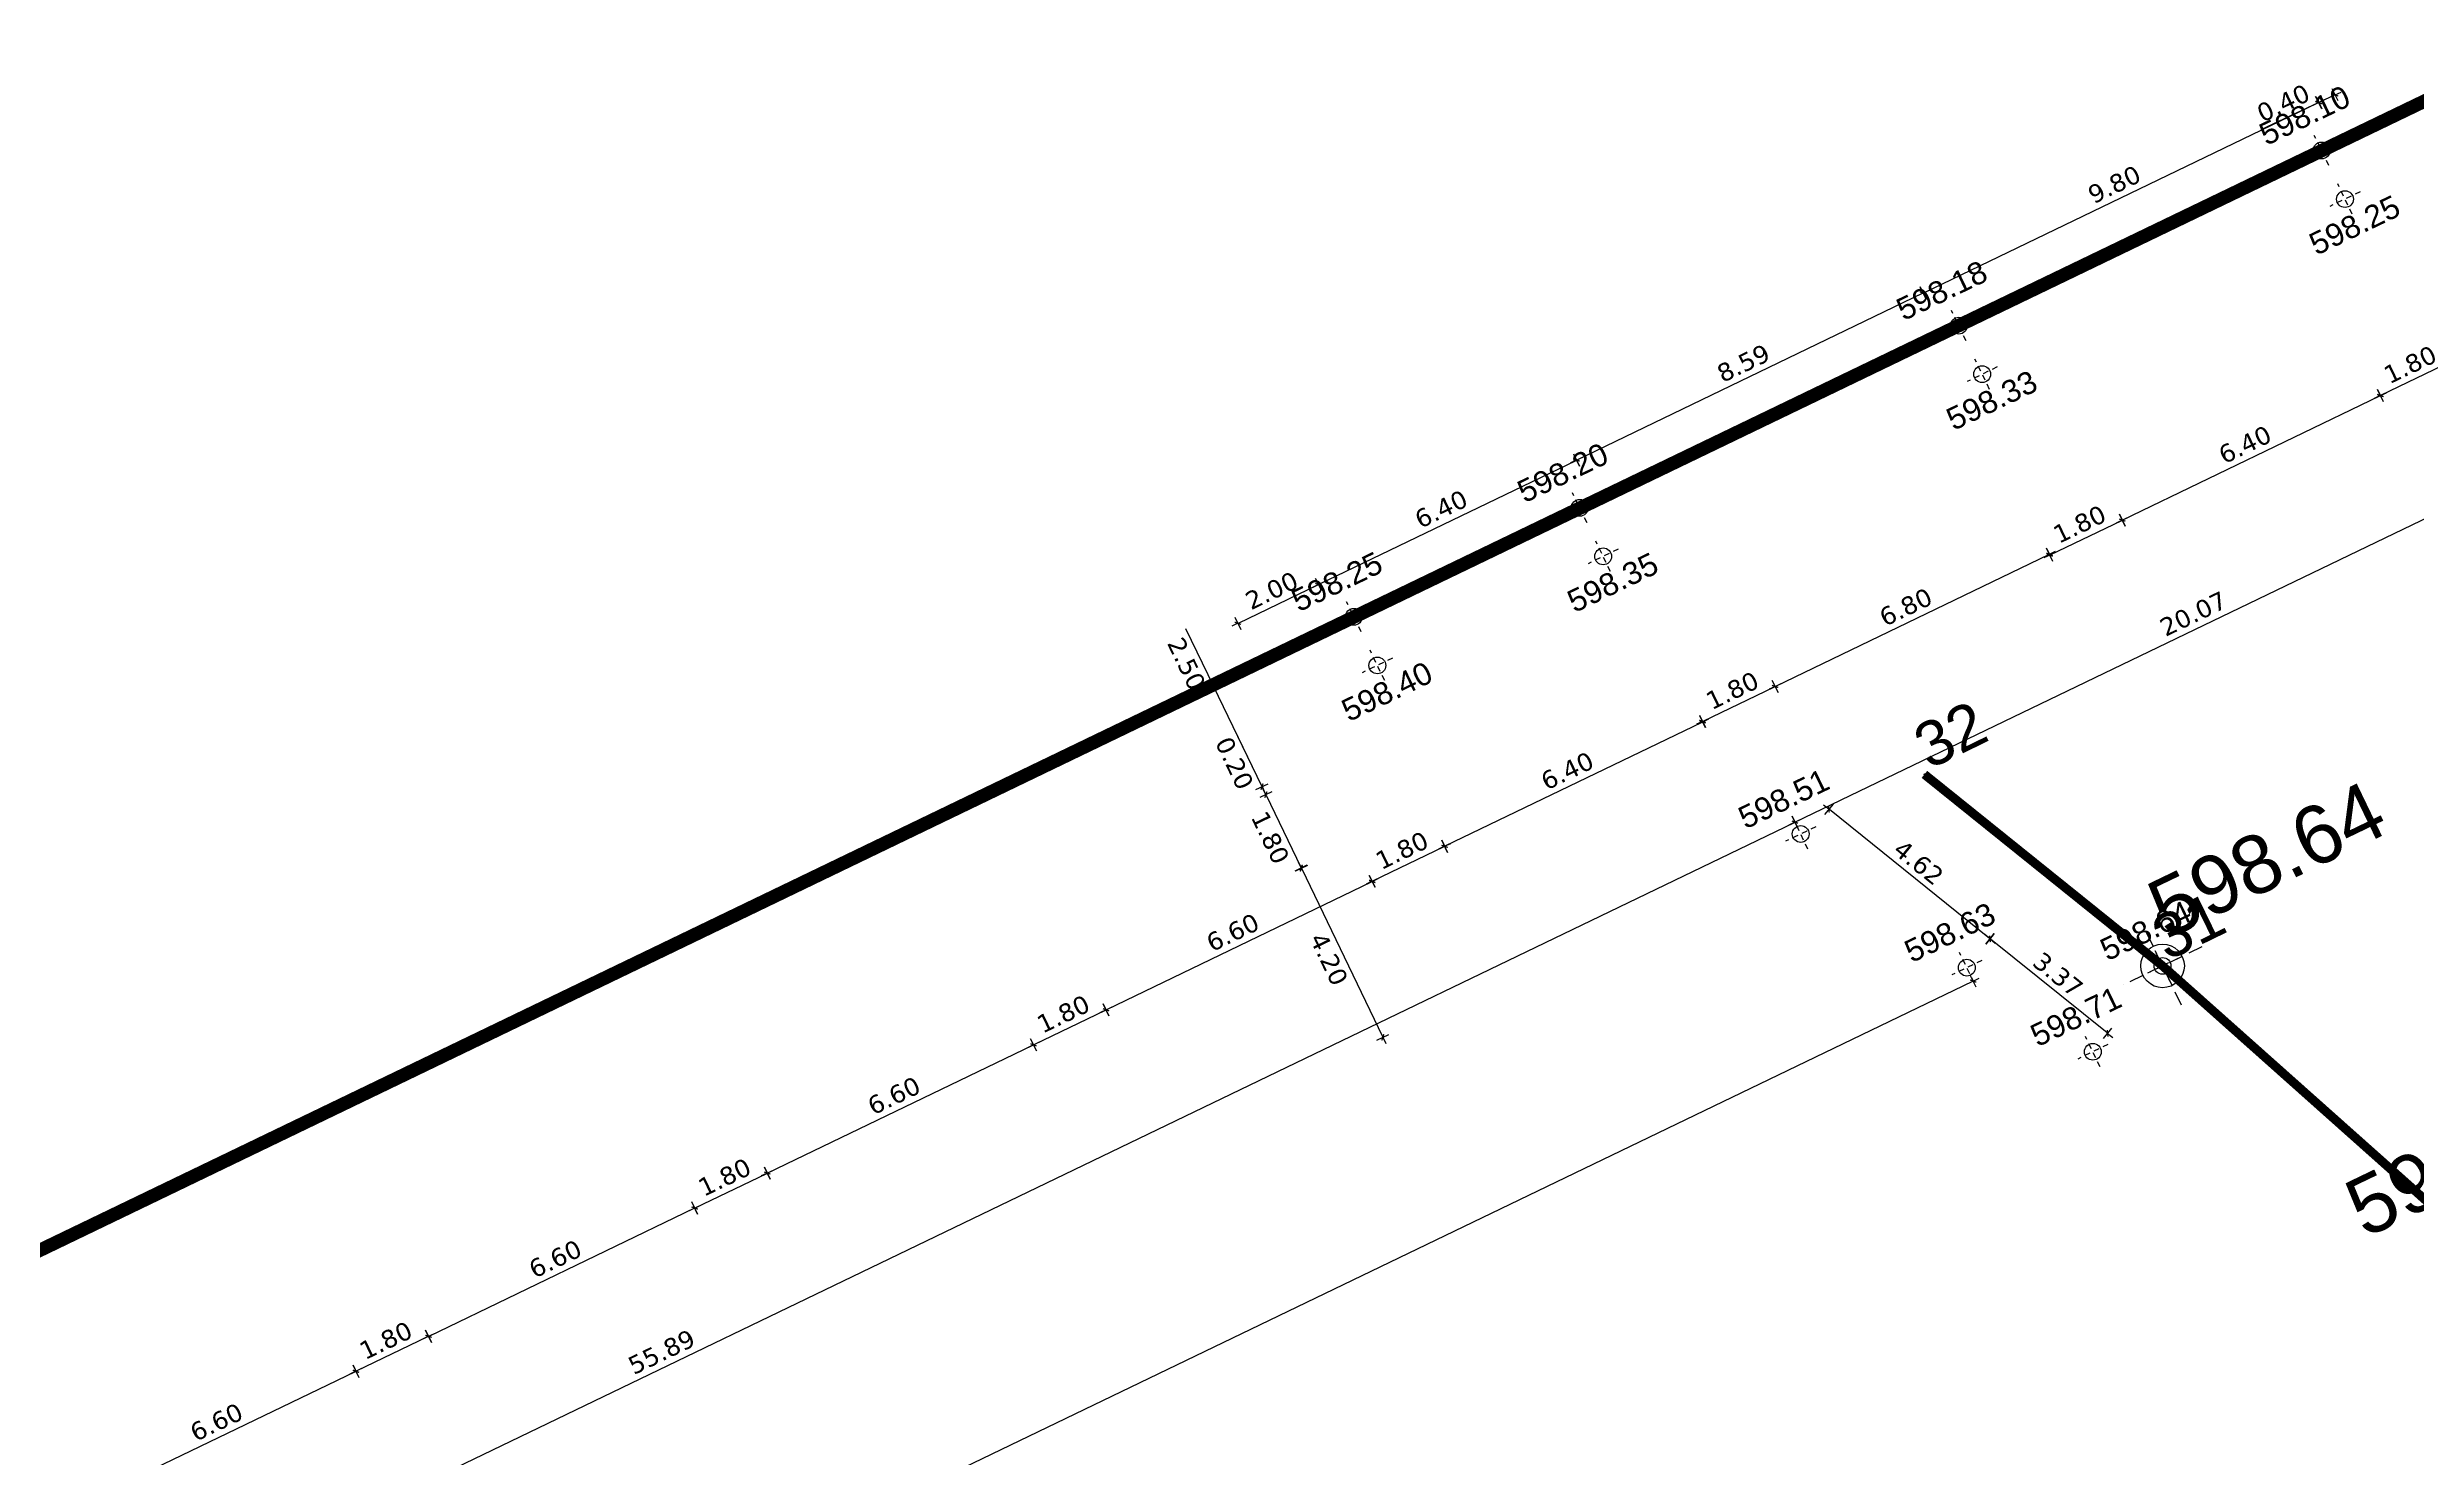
# Model space of a CAD drawing. Header units: metres. Extents: x 679716 to 681053, y 2749449 to 2750332.
# Drawn here: x 680168.8 to 680221.7, y 2750014.8 to 2750046.3 of the extents above; entities that cross this region are included whole.
import ezdxf
from ezdxf.enums import TextEntityAlignment as Align

# ---------------------------------------------------------------- set-up
doc = ezdxf.new("R2010")
doc.units = ezdxf.units.M
doc.header["$PDSIZE"] = -1
doc.linetypes.add('DASHEDX2', pattern=[1.5, 1, -0.5])
for name, color, linetype in [('01-TX-Length Dimensions 250', 80, 'Continuous'), ('01-TX-Level Main Dimensions 250', 152, 'Continuous'), ('01-TX-Level Secondary Dimensions 250', 10, 'Continuous'), ('01-TX-Main Altimetry 1000', 242, 'Continuous'), ('01-TX-Secondary Altimetry 1000', 152, 'Continuous'), ('01-TX-Secondary Dimensions 1000', 152, 'Continuous')]:
    doc.layers.add(name, color=color, linetype=linetype)
doc.layers.add('02-L-Guideline Axis', color=34, linetype='DASHEDX2', lineweight=50, true_color=0xa55200)
doc.layers.add('02-L-Main Axis', color=244, linetype='DASHEDX2', lineweight=50, true_color=0xa50029)
doc.layers.add('02-L-Main Axis POINTS', color=242, linetype='DASHEDX2', lineweight=50)
doc.styles.add('E100', font='verdana.ttf', dxfattribs={"height": 0.4})
doc.styles.add('E500', font='verdana.ttf', dxfattribs={"height": 1.25})
doc.styles.get("Standard").update_dxf_attribs({"font": 'arial.ttf'})
doc.dimstyles.new('E1000', dxfattribs={"dimscale": 0.03, "dimtxt": 1.25, "dimasz": 1, "dimexe": 0.1, "dimexo": 1, "dimgap": 8, "dimtad": 1, "dimzin": 0, "dimdsep": 46, "dimtxsty": 'E500', "dimblk1": 'LINCOT500', "dimblk2": 'LINCOT500', "dimsah": 1, "dimcen": 0.1, "dimdle": 0.1, "dimse1": 1, "dimse2": 1, "dimclrt": 256, "dimazin": 0, "dimtfac": 0.015385, "dimtofl": 0, "dimtmove": 0, "dimatfit": 3, "dimldrblk": 'LINCOT500', "dimfxl": 1, "dimtolj": 1, "dimtzin": 0, "dimarcsym": 0})
doc.dimstyles.new('E250', dxfattribs={"dimscale": 0.03, "dimtxt": 0.4, "dimasz": 0.5, "dimexe": 0.1, "dimexo": 1, "dimgap": 4, "dimtad": 1, "dimzin": 0, "dimdsep": 46, "dimtxsty": 'E100', "dimblk1": 'LINCOT200', "dimblk2": 'LINCOT200', "dimsah": 1, "dimcen": 0.1, "dimdle": 0.1, "dimse1": 1, "dimse2": 1, "dimclrt": 256, "dimadec": 0, "dimazin": 0, "dimtfac": 0.015385, "dimtofl": 0, "dimtmove": 0, "dimatfit": 3, "dimldrblk": 'LINCOT200', "dimfxl": 1, "dimtolj": 1, "dimtzin": 0, "dimarcsym": 0})

# ---------------------------------------------------------------- blocks, each defined once
blk = doc.blocks.new('LINCOT200')
for p, q in [((0, -10), (0, 10)), ((0, 0), (10, 0))]:
    blk.add_line(p, q)
at = {"const_width": 1.88}
blk.add_lwpolyline([(3.5, -3.5), (-3.5, 3.5)], dxfattribs=at)
blk = doc.blocks.new('*D22')
at = {"layer": '01-TX-Length Dimensions 250', "color": 0, "lineweight": -2, "transparency": 16777216}
blk.add_line((680157.488, 2750004.716), (680207.81, 2750028.97), dxfattribs=at)
at = {"layer": '01-TX-Length Dimensions 250', "color": 0, "lineweight": -2, "transparency": 16777216, "xscale": 0.015, "yscale": 0.015, "zscale": 0.015}
for p, rotation in [((680207.823, 2750028.977), 25.73365995844432), ((680157.475, 2750004.709), 205.7336599584443)]:
    blk.add_blockref('LINCOT200', p, dxfattribs=dict(at, rotation=rotation))
at = {"layer": '01-TX-Length Dimensions 250', "transparency": 16777216, "insert": (680182.506, 2750017.139), "char_height": 0.4, "attachment_point": 5, "rotation": 25.7337, "style": 'E100'}
blk.add_mtext('\\A1;55.89', dxfattribs=at)
blk = doc.blocks.new('*D23')
at = {"layer": '01-TX-Length Dimensions 250', "color": 0, "lineweight": -2, "transparency": 16777216}
blk.add_line((680207.837, 2750028.983), (680225.891, 2750037.687), dxfattribs=at)
at = {"layer": '01-TX-Length Dimensions 250', "color": 0, "lineweight": -2, "transparency": 16777216, "xscale": 0.015, "yscale": 0.015, "zscale": 0.015}
for p, rotation in [((680225.905, 2750037.694), 25.73833881666952), ((680207.823, 2750028.977), 205.7383388166695)]:
    blk.add_blockref('LINCOT200', p, dxfattribs=dict(at, rotation=rotation))
at = {"layer": '01-TX-Length Dimensions 250', "transparency": 16777216, "insert": (680216.722, 2750033.631), "char_height": 0.4, "attachment_point": 5, "rotation": 25.7383, "style": 'E100'}
blk.add_mtext('\\A1;20.07', dxfattribs=at)
blk = doc.blocks.new('Cotes Altimetriques')
at = {"linetype": 'DASHEDX2', "ltscale": 0.5}
for points in [[(0, -1.5), (0, 1.5)], [(1.5, 0), (-1.5, 0)]]:
    blk.add_lwpolyline(points, dxfattribs=at)
blk.add_circle((0, 0), 0.75)
at = {"ltscale": 0.3}
blk.add_attdef('COTES', text='', height=2, dxfattribs=at).set_placement((0, 3.5), align=Align.MIDDLE)
blk = doc.blocks.new('*D192')
at = {"layer": '01-TX-Length Dimensions 250', "color": 0, "lineweight": -2, "transparency": 16777216}
blk.add_line((680281.924, 2750034.072), (680283.481, 2750029.966), dxfattribs=at)
at = {"layer": '01-TX-Length Dimensions 250', "color": 0, "lineweight": -2, "transparency": 16777216, "xscale": 0.015, "yscale": 0.015, "zscale": 0.015, "rotation": 290.762922228782}
blk.add_blockref('LINCOT200', (680283.486, 2750029.952), dxfattribs=at)
at = {"layer": '01-TX-Length Dimensions 250', "transparency": 16777216, "insert": (680282.67, 2750033.03), "char_height": 0.4, "attachment_point": 5, "rotation": 290.7629, "style": 'E100'}
blk.add_mtext('\\A1;R317.25', dxfattribs=at)
blk = doc.blocks.new('*D209')
at = {"layer": '01-TX-Length Dimensions 250', "color": 0, "lineweight": -2, "transparency": 16777216}
blk.add_line((680211.792, 2750025.419), (680163.409, 2750002.1), dxfattribs=at)
at = {"layer": '01-TX-Length Dimensions 250', "color": 0, "lineweight": -2, "transparency": 16777216, "xscale": 0.015, "yscale": 0.015, "zscale": 0.015}
for p, rotation in [((680211.805, 2750025.426), 25.73309056183035), ((680163.395, 2750002.093), 205.7330905618303)]:
    blk.add_blockref('LINCOT200', p, dxfattribs=dict(at, rotation=rotation))
at = {"layer": '01-TX-Length Dimensions 250', "transparency": 16777216, "insert": (680187.458, 2750014.055), "char_height": 0.4, "attachment_point": 5, "rotation": 25.7331, "style": 'E100'}
blk.add_mtext('\\A1;53.74', dxfattribs=at)
blk = doc.blocks.new('*D276')
at = {"layer": '01-TX-Length Dimensions 250', "color": 0, "lineweight": -2, "transparency": 16777216}
blk.add_line((680214.794, 2750024.266), (680212.192, 2750026.36), dxfattribs=at)
at = {"layer": '01-TX-Length Dimensions 250', "color": 0, "lineweight": -2, "transparency": 16777216, "xscale": 0.015, "yscale": 0.015, "zscale": 0.015}
for p, rotation in [((680212.18, 2750026.369), 141.1830464797386), ((680214.806, 2750024.257), 321.1830464797387)]:
    blk.add_blockref('LINCOT200', p, dxfattribs=dict(at, rotation=rotation))
at = {"layer": '01-TX-Length Dimensions 250', "transparency": 16777216, "insert": (680213.699, 2750025.569), "char_height": 0.4, "attachment_point": 5, "rotation": 321.183, "style": 'E100'}
blk.add_mtext('\\A1;3.37', dxfattribs=at)
blk = doc.blocks.new('*D277')
at = {"layer": '01-TX-Length Dimensions 250', "color": 0, "lineweight": -2, "transparency": 16777216}
blk.add_line((680212.168, 2750026.378), (680208.592, 2750029.256), dxfattribs=at)
at = {"layer": '01-TX-Length Dimensions 250', "color": 0, "lineweight": -2, "transparency": 16777216, "xscale": 0.015, "yscale": 0.015, "zscale": 0.015}
for p, rotation in [((680208.58, 2750029.265), 141.1819236986146), ((680212.18, 2750026.369), 321.1819236986146)]:
    blk.add_blockref('LINCOT200', p, dxfattribs=dict(at, rotation=rotation))
at = {"layer": '01-TX-Length Dimensions 250', "transparency": 16777216, "insert": (680210.586, 2750028.073), "char_height": 0.4, "attachment_point": 5, "rotation": 321.1819, "style": 'E100'}
blk.add_mtext('\\A1;4.62', dxfattribs=at)
blk = doc.blocks.new('*D309')
at = {"layer": '01-TX-Length Dimensions 250', "color": 0, "lineweight": -2, "transparency": 16777216}
for p, q in [((680170.729, 2750327.288), (680170.735, 2750327.288)), ((680170.732, 2750327.285), (680170.732, 2750327.291)), ((680287.017, 2750014.816), (680286.147, 2750017.155))]:
    blk.add_line(p, q, dxfattribs=at)
at = {"layer": '01-TX-Length Dimensions 250', "color": 0, "lineweight": -2, "transparency": 16777216, "xscale": 0.015, "yscale": 0.015, "zscale": 0.015, "rotation": 110.412570042804}
blk.add_blockref('LINCOT200', (680286.141, 2750017.169), dxfattribs=at)
at = {"layer": '01-TX-Length Dimensions 250', "transparency": 16777216, "insert": (680286.892, 2750016.093), "char_height": 0.4, "attachment_point": 5, "rotation": 290.4126, "style": 'E100'}
blk.add_mtext('\\A1;R330.90', dxfattribs=at)
blk = doc.blocks.new('*D310')
at = {"layer": '01-TX-Length Dimensions 250', "color": 0, "lineweight": -2, "transparency": 16777216}
for p, q in [((680183.203, 2750299.138), (680183.209, 2750299.138)), ((680183.206, 2750299.135), (680183.206, 2750299.141)), ((680307.468, 2750023.233), (680306.452, 2750025.489))]:
    blk.add_line(p, q, dxfattribs=at)
at = {"layer": '01-TX-Length Dimensions 250', "color": 0, "lineweight": -2, "transparency": 16777216, "xscale": 0.015, "yscale": 0.015, "zscale": 0.015, "rotation": 114.2457025002518}
blk.add_blockref('LINCOT200', (680306.445, 2750025.503), dxfattribs=at)
at = {"layer": '01-TX-Length Dimensions 250', "transparency": 16777216, "insert": (680307.262, 2750024.489), "char_height": 0.4, "attachment_point": 5, "rotation": 294.2457, "style": 'E100'}
blk.add_mtext('\\A1;R300.11', dxfattribs=at)
blk = doc.blocks.new('*D363')
at = {"layer": '01-TX-Length Dimensions 250', "color": 0, "lineweight": -2, "transparency": 16777216}
for p, q in [((680183.203, 2750299.138), (680183.209, 2750299.138)), ((680183.206, 2750299.135), (680183.206, 2750299.141)), ((680322.491, 2750032.76), (680321.067, 2750035.483))]:
    blk.add_line(p, q, dxfattribs=at)
at = {"layer": '01-TX-Length Dimensions 250', "color": 0, "lineweight": -2, "transparency": 16777216, "xscale": 0.015, "yscale": 0.015, "zscale": 0.015, "rotation": 117.604307154286}
blk.add_blockref('LINCOT200', (680321.06, 2750035.497), dxfattribs=at)
at = {"layer": '01-TX-Length Dimensions 250', "transparency": 16777216, "insert": (680322.212, 2750034.002), "char_height": 0.4, "attachment_point": 5, "rotation": 297.6043, "style": 'E100'}
blk.add_mtext('\\A1;R297.51', dxfattribs=at)
blk = doc.blocks.new('*D364')
at = {"layer": '01-TX-Length Dimensions 250', "color": 0, "lineweight": -2, "transparency": 16777216}
blk.add_line((680303.839, 2750030.463), (680305.059, 2750027.746), dxfattribs=at)
at = {"layer": '01-TX-Length Dimensions 250', "color": 0, "lineweight": -2, "transparency": 16777216, "xscale": 0.015, "yscale": 0.015, "zscale": 0.015, "rotation": 294.1796110695619}
blk.add_blockref('LINCOT200', (680305.065, 2750027.733), dxfattribs=at)
at = {"layer": '01-TX-Length Dimensions 250', "transparency": 16777216, "insert": (680304.642, 2750029.475), "char_height": 0.4, "attachment_point": 5, "rotation": 294.1796, "style": 'E100'}
blk.add_mtext('\\A1;R297.51', dxfattribs=at)
blk = doc.blocks.new('*D365')
at = {"layer": '01-TX-Length Dimensions 250', "color": 0, "lineweight": -2, "transparency": 16777216}
blk.add_line((680284.176, 2750022.406), (680285.215, 2750019.615), dxfattribs=at)
at = {"layer": '01-TX-Length Dimensions 250', "color": 0, "lineweight": -2, "transparency": 16777216, "xscale": 0.015, "yscale": 0.015, "zscale": 0.015, "rotation": 290.4098433495028}
blk.add_blockref('LINCOT200', (680285.22, 2750019.601), dxfattribs=at)
at = {"layer": '01-TX-Length Dimensions 250', "transparency": 16777216, "insert": (680284.917, 2750021.358), "char_height": 0.4, "attachment_point": 5, "rotation": 290.4098, "style": 'E100'}
blk.add_mtext('\\A1;R328.30', dxfattribs=at)
blk = doc.blocks.new('*D789')
at = {"layer": '01-TX-Length Dimensions 250', "color": 0, "lineweight": -2, "transparency": 16777216}
blk.add_line((680195.392, 2750033.425), (680197.166, 2750034.28), dxfattribs=at)
at = {"layer": '01-TX-Length Dimensions 250', "color": 0, "lineweight": -2, "transparency": 16777216, "xscale": 0.015, "yscale": 0.015, "zscale": 0.015}
for p, rotation in [((680197.179, 2750034.287), 25.73365995811271), ((680195.378, 2750033.419), 205.7336599581127)]:
    blk.add_blockref('LINCOT200', p, dxfattribs=dict(at, rotation=rotation))
at = {"layer": '01-TX-Length Dimensions 250', "transparency": 16777216, "insert": (680196.136, 2750034.149), "char_height": 0.4, "attachment_point": 5, "rotation": 25.7337, "style": 'E100'}
blk.add_mtext('\\A1;2.00', dxfattribs=at)
blk = doc.blocks.new('*D790')
at = {"layer": '01-TX-Length Dimensions 250', "color": 0, "lineweight": -2, "transparency": 16777216}
blk.add_line((680197.193, 2750034.293), (680202.932, 2750037.059), dxfattribs=at)
at = {"layer": '01-TX-Length Dimensions 250', "color": 0, "lineweight": -2, "transparency": 16777216, "xscale": 0.015, "yscale": 0.015, "zscale": 0.015}
for p, rotation in [((680202.945, 2750037.065), 25.73365995811271), ((680197.179, 2750034.286), 205.7336599581127)]:
    blk.add_blockref('LINCOT200', p, dxfattribs=dict(at, rotation=rotation))
at = {"layer": '01-TX-Length Dimensions 250', "transparency": 16777216, "insert": (680199.92, 2750035.971), "char_height": 0.4, "attachment_point": 5, "rotation": 25.7337, "style": 'E100'}
blk.add_mtext('\\A1;6.40', dxfattribs=at)
blk = doc.blocks.new('*D791')
at = {"layer": '01-TX-Length Dimensions 250', "color": 0, "lineweight": -2, "transparency": 16777216}
blk.add_line((680202.958, 2750037.073), (680210.673, 2750040.792), dxfattribs=at)
at = {"layer": '01-TX-Length Dimensions 250', "color": 0, "lineweight": -2, "transparency": 16777216, "xscale": 0.015, "yscale": 0.015, "zscale": 0.015}
for p, rotation in [((680210.686, 2750040.798), 25.73365995811271), ((680202.944, 2750037.067), 205.7336599581127)]:
    blk.add_blockref('LINCOT200', p, dxfattribs=dict(at, rotation=rotation))
at = {"layer": '01-TX-Length Dimensions 250', "transparency": 16777216, "insert": (680206.672, 2750039.229), "char_height": 0.4, "attachment_point": 5, "rotation": 25.7337, "style": 'E100'}
blk.add_mtext('\\A1;8.59', dxfattribs=at)
blk = doc.blocks.new('*D792')
at = {"layer": '01-TX-Length Dimensions 250', "color": 0, "lineweight": -2, "transparency": 16777216}
blk.add_line((680210.7, 2750040.805), (680219.502, 2750045.047), dxfattribs=at)
at = {"layer": '01-TX-Length Dimensions 250', "color": 0, "lineweight": -2, "transparency": 16777216, "xscale": 0.015, "yscale": 0.015, "zscale": 0.015}
for p, rotation in [((680219.516, 2750045.054), 25.73365995811271), ((680210.686, 2750040.798), 205.7336599581127)]:
    blk.add_blockref('LINCOT200', p, dxfattribs=dict(at, rotation=rotation))
at = {"layer": '01-TX-Length Dimensions 250', "transparency": 16777216, "insert": (680214.958, 2750043.222), "char_height": 0.4, "attachment_point": 5, "rotation": 25.7337, "style": 'E100'}
blk.add_mtext('\\A1;9.80', dxfattribs=at)
blk = doc.blocks.new('*U965')
at = {"linetype": 'DASHEDX2', "ltscale": 0.5}
for points in [[(0, -1.5), (0, 1.5)], [(1.5, 0), (-1.5, 0)]]:
    blk.add_lwpolyline(points, dxfattribs=at)
blk.add_circle((0, 0), 0.75)
at = {"ltscale": 0.3}
blk.add_attdef('COTES', text='', height=2, dxfattribs=at).set_placement((4.812, 1.751), align=Align.MIDDLE)
blk = doc.blocks.new('*D966')
at = {"layer": '01-TX-Length Dimensions 250', "color": 0, "lineweight": -2, "transparency": 16777216}
for p, q in [((680219.526, 2750045.052), (680218.231, 2750044.442)), ((680219.877, 2750045.218), (680219.54, 2750045.059))]:
    blk.add_line(p, q, dxfattribs=at)
at = {"layer": '01-TX-Length Dimensions 250', "color": 0, "lineweight": -2, "transparency": 16777216, "xscale": 0.015, "yscale": 0.015, "zscale": 0.015}
for p, rotation in [((680219.526, 2750045.052), 205.2260563587621), ((680219.89, 2750045.224), 25.22605635876209)]:
    blk.add_blockref('LINCOT200', p, dxfattribs=dict(at, rotation=rotation))
at = {"layer": '01-TX-Length Dimensions 250', "transparency": 16777216, "insert": (680218.732, 2750045.041), "char_height": 0.4, "attachment_point": 5, "rotation": 25.2261, "style": 'E100'}
blk.add_mtext('\\A1;0.40', dxfattribs=at)
blk = doc.blocks.new('*D1117')
at = {"layer": '01-TX-Length Dimensions 250', "color": 0, "lineweight": -2, "transparency": 16777216}
blk.add_line((680169.746, 2750013.85), (680175.665, 2750016.703), dxfattribs=at)
at = {"layer": '01-TX-Length Dimensions 250', "color": 0, "lineweight": -2, "transparency": 16777216, "xscale": 0.015, "yscale": 0.015, "zscale": 0.015}
for p, rotation in [((680175.678, 2750016.71), 25.73367154937738), ((680169.733, 2750013.844), 205.7336715493774)]:
    blk.add_blockref('LINCOT200', p, dxfattribs=dict(at, rotation=rotation))
at = {"layer": '01-TX-Length Dimensions 250', "transparency": 16777216, "insert": (680172.563, 2750015.572), "char_height": 0.4, "attachment_point": 5, "rotation": 25.7337, "style": 'E100'}
blk.add_mtext('\\A1;6.60', dxfattribs=at)
blk = doc.blocks.new('*D1118')
at = {"layer": '01-TX-Length Dimensions 250', "color": 0, "lineweight": -2, "transparency": 16777216}
blk.add_line((680175.692, 2750016.715), (680177.287, 2750017.483), dxfattribs=at)
at = {"layer": '01-TX-Length Dimensions 250', "color": 0, "lineweight": -2, "transparency": 16777216, "xscale": 0.015, "yscale": 0.015, "zscale": 0.015}
for p, rotation in [((680177.3, 2750017.49), 25.73367154937738), ((680175.679, 2750016.708), 205.7336715493774)]:
    blk.add_blockref('LINCOT200', p, dxfattribs=dict(at, rotation=rotation))
at = {"layer": '01-TX-Length Dimensions 250', "transparency": 16777216, "insert": (680176.347, 2750017.396), "char_height": 0.4, "attachment_point": 5, "rotation": 25.7337, "style": 'E100'}
blk.add_mtext('\\A1;1.80', dxfattribs=at)
blk = doc.blocks.new('*D1119')
at = {"layer": '01-TX-Length Dimensions 250', "color": 0, "lineweight": -2, "transparency": 16777216}
blk.add_line((680177.314, 2750017.496), (680183.232, 2750020.349), dxfattribs=at)
at = {"layer": '01-TX-Length Dimensions 250', "color": 0, "lineweight": -2, "transparency": 16777216, "xscale": 0.015, "yscale": 0.015, "zscale": 0.015}
for p, rotation in [((680183.246, 2750020.356), 25.73367154937738), ((680177.3, 2750017.49), 205.7336715493774)]:
    blk.add_blockref('LINCOT200', p, dxfattribs=dict(at, rotation=rotation))
at = {"layer": '01-TX-Length Dimensions 250', "transparency": 16777216, "insert": (680180.131, 2750019.218), "char_height": 0.4, "attachment_point": 5, "rotation": 25.7337, "style": 'E100'}
blk.add_mtext('\\A1;6.60', dxfattribs=at)
blk = doc.blocks.new('*D1120')
at = {"layer": '01-TX-Length Dimensions 250', "color": 0, "lineweight": -2, "transparency": 16777216}
blk.add_line((680183.259, 2750020.362), (680184.854, 2750021.13), dxfattribs=at)
at = {"layer": '01-TX-Length Dimensions 250', "color": 0, "lineweight": -2, "transparency": 16777216, "xscale": 0.015, "yscale": 0.015, "zscale": 0.015}
for p, rotation in [((680184.867, 2750021.137), 25.73367154937738), ((680183.246, 2750020.355), 205.7336715493774)]:
    blk.add_blockref('LINCOT200', p, dxfattribs=dict(at, rotation=rotation))
at = {"layer": '01-TX-Length Dimensions 250', "transparency": 16777216, "insert": (680183.914, 2750021.043), "char_height": 0.4, "attachment_point": 5, "rotation": 25.7337, "style": 'E100'}
blk.add_mtext('\\A1;1.80', dxfattribs=at)
blk = doc.blocks.new('*D1121')
at = {"layer": '01-TX-Length Dimensions 250', "color": 0, "lineweight": -2, "transparency": 16777216}
blk.add_line((680184.881, 2750021.143), (680190.799, 2750023.996), dxfattribs=at)
at = {"layer": '01-TX-Length Dimensions 250', "color": 0, "lineweight": -2, "transparency": 16777216, "xscale": 0.015, "yscale": 0.015, "zscale": 0.015}
for p, rotation in [((680190.813, 2750024.002), 25.73367154937738), ((680184.867, 2750021.137), 205.7336715493774)]:
    blk.add_blockref('LINCOT200', p, dxfattribs=dict(at, rotation=rotation))
at = {"layer": '01-TX-Length Dimensions 250', "transparency": 16777216, "insert": (680187.698, 2750022.865), "char_height": 0.4, "attachment_point": 5, "rotation": 25.7337, "style": 'E100'}
blk.add_mtext('\\A1;6.60', dxfattribs=at)
blk = doc.blocks.new('*D1122')
at = {"layer": '01-TX-Length Dimensions 250', "color": 0, "lineweight": -2, "transparency": 16777216}
blk.add_line((680190.826, 2750024.009), (680192.421, 2750024.777), dxfattribs=at)
at = {"layer": '01-TX-Length Dimensions 250', "color": 0, "lineweight": -2, "transparency": 16777216, "xscale": 0.015, "yscale": 0.015, "zscale": 0.015}
for p, rotation in [((680192.434, 2750024.784), 25.73367154937738), ((680190.813, 2750024.002), 205.7336715493774)]:
    blk.add_blockref('LINCOT200', p, dxfattribs=dict(at, rotation=rotation))
at = {"layer": '01-TX-Length Dimensions 250', "transparency": 16777216, "insert": (680191.481, 2750024.689), "char_height": 0.4, "attachment_point": 5, "rotation": 25.7337, "style": 'E100'}
blk.add_mtext('\\A1;1.80', dxfattribs=at)
blk = doc.blocks.new('*D1123')
at = {"layer": '01-TX-Length Dimensions 250', "color": 0, "lineweight": -2, "transparency": 16777216}
blk.add_line((680192.448, 2750024.79), (680198.366, 2750027.643), dxfattribs=at)
at = {"layer": '01-TX-Length Dimensions 250', "color": 0, "lineweight": -2, "transparency": 16777216, "xscale": 0.015, "yscale": 0.015, "zscale": 0.015}
for p, rotation in [((680198.38, 2750027.649), 25.73367154937738), ((680192.434, 2750024.784), 205.7336715493774)]:
    blk.add_blockref('LINCOT200', p, dxfattribs=dict(at, rotation=rotation))
at = {"layer": '01-TX-Length Dimensions 250', "transparency": 16777216, "insert": (680195.265, 2750026.512), "char_height": 0.4, "attachment_point": 5, "rotation": 25.7337, "style": 'E100'}
blk.add_mtext('\\A1;6.60', dxfattribs=at)
blk = doc.blocks.new('*D1124')
at = {"layer": '01-TX-Length Dimensions 250', "color": 0, "lineweight": -2, "transparency": 16777216}
blk.add_line((680198.39, 2750027.662), (680199.985, 2750028.431), dxfattribs=at)
at = {"layer": '01-TX-Length Dimensions 250', "color": 0, "lineweight": -2, "transparency": 16777216, "xscale": 0.015, "yscale": 0.015, "zscale": 0.015}
for p, rotation in [((680199.998, 2750028.437), 25.73367154937738), ((680198.377, 2750027.656), 205.7336715493774)]:
    blk.add_blockref('LINCOT200', p, dxfattribs=dict(at, rotation=rotation))
at = {"layer": '01-TX-Length Dimensions 250', "transparency": 16777216, "insert": (680199.045, 2750028.343), "char_height": 0.4, "attachment_point": 5, "rotation": 25.7337, "style": 'E100'}
blk.add_mtext('\\A1;1.80', dxfattribs=at)
blk = doc.blocks.new('*D1125')
at = {"layer": '01-TX-Length Dimensions 250', "color": 0, "lineweight": -2, "transparency": 16777216}
blk.add_line((680200.012, 2750028.444), (680205.75, 2750031.209), dxfattribs=at)
at = {"layer": '01-TX-Length Dimensions 250', "color": 0, "lineweight": -2, "transparency": 16777216, "xscale": 0.015, "yscale": 0.015, "zscale": 0.015}
for p, rotation in [((680205.763, 2750031.216), 25.73367154937738), ((680199.998, 2750028.437), 205.7336715493774)]:
    blk.add_blockref('LINCOT200', p, dxfattribs=dict(at, rotation=rotation))
at = {"layer": '01-TX-Length Dimensions 250', "transparency": 16777216, "insert": (680202.738, 2750030.122), "char_height": 0.4, "attachment_point": 5, "rotation": 25.7337, "style": 'E100'}
blk.add_mtext('\\A1;6.40', dxfattribs=at)
blk = doc.blocks.new('*D1126')
at = {"layer": '01-TX-Length Dimensions 250', "color": 0, "lineweight": -2, "transparency": 16777216}
blk.add_line((680205.771, 2750031.234), (680207.365, 2750032.003), dxfattribs=at)
at = {"layer": '01-TX-Length Dimensions 250', "color": 0, "lineweight": -2, "transparency": 16777216, "xscale": 0.015, "yscale": 0.015, "zscale": 0.015}
for p, rotation in [((680207.379, 2750032.009), 25.73367154937738), ((680205.757, 2750031.228), 205.7336715493774)]:
    blk.add_blockref('LINCOT200', p, dxfattribs=dict(at, rotation=rotation))
at = {"layer": '01-TX-Length Dimensions 250', "transparency": 16777216, "insert": (680206.425, 2750031.915), "char_height": 0.4, "attachment_point": 5, "rotation": 25.7337, "style": 'E100'}
blk.add_mtext('\\A1;1.80', dxfattribs=at)
blk = doc.blocks.new('*D1127')
at = {"layer": '01-TX-Length Dimensions 250', "color": 0, "lineweight": -2, "transparency": 16777216}
blk.add_line((680207.392, 2750032.016), (680213.491, 2750034.956), dxfattribs=at)
at = {"layer": '01-TX-Length Dimensions 250', "color": 0, "lineweight": -2, "transparency": 16777216, "xscale": 0.015, "yscale": 0.015, "zscale": 0.015}
for p, rotation in [((680213.505, 2750034.962), 25.73367154937738), ((680207.379, 2750032.009), 205.7336715493774)]:
    blk.add_blockref('LINCOT200', p, dxfattribs=dict(at, rotation=rotation))
at = {"layer": '01-TX-Length Dimensions 250', "transparency": 16777216, "insert": (680210.299, 2750033.782), "char_height": 0.4, "attachment_point": 5, "rotation": 25.7337, "style": 'E100'}
blk.add_mtext('\\A1;6.80', dxfattribs=at)
blk = doc.blocks.new('*D1128')
at = {"layer": '01-TX-Length Dimensions 250', "color": 0, "lineweight": -2, "transparency": 16777216}
blk.add_line((680213.527, 2750034.95), (680215.121, 2750035.719), dxfattribs=at)
at = {"layer": '01-TX-Length Dimensions 250', "color": 0, "lineweight": -2, "transparency": 16777216, "xscale": 0.015, "yscale": 0.015, "zscale": 0.015}
for p, rotation in [((680215.135, 2750035.725), 25.73367154937738), ((680213.514, 2750034.944), 205.7336715493774)]:
    blk.add_blockref('LINCOT200', p, dxfattribs=dict(at, rotation=rotation))
at = {"layer": '01-TX-Length Dimensions 250', "transparency": 16777216, "insert": (680214.181, 2750035.631), "char_height": 0.4, "attachment_point": 5, "rotation": 25.7337, "style": 'E100'}
blk.add_mtext('\\A1;1.80', dxfattribs=at)
blk = doc.blocks.new('*D1129')
at = {"layer": '01-TX-Length Dimensions 250', "color": 0, "lineweight": -2, "transparency": 16777216}
blk.add_line((680215.149, 2750035.732), (680220.888, 2750038.498), dxfattribs=at)
at = {"layer": '01-TX-Length Dimensions 250', "color": 0, "lineweight": -2, "transparency": 16777216, "xscale": 0.015, "yscale": 0.015, "zscale": 0.015}
for p, rotation in [((680220.901, 2750038.505), 25.73367154937738), ((680215.135, 2750035.725), 205.7336715493774)]:
    blk.add_blockref('LINCOT200', p, dxfattribs=dict(at, rotation=rotation))
at = {"layer": '01-TX-Length Dimensions 250', "transparency": 16777216, "insert": (680217.876, 2750037.411), "char_height": 0.4, "attachment_point": 5, "rotation": 25.7337, "style": 'E100'}
blk.add_mtext('\\A1;6.40', dxfattribs=at)
blk = doc.blocks.new('*D1130')
at = {"layer": '01-TX-Length Dimensions 250', "color": 0, "lineweight": -2, "transparency": 16777216}
blk.add_line((680220.912, 2750038.517), (680222.506, 2750039.285), dxfattribs=at)
at = {"layer": '01-TX-Length Dimensions 250', "color": 0, "lineweight": -2, "transparency": 16777216, "xscale": 0.015, "yscale": 0.015, "zscale": 0.015}
for p, rotation in [((680222.52, 2750039.292), 25.73367154937738), ((680220.898, 2750038.51), 205.7336715493774)]:
    blk.add_blockref('LINCOT200', p, dxfattribs=dict(at, rotation=rotation))
at = {"layer": '01-TX-Length Dimensions 250', "transparency": 16777216, "insert": (680221.566, 2750039.197), "char_height": 0.4, "attachment_point": 5, "rotation": 25.7337, "style": 'E100'}
blk.add_mtext('\\A1;1.80', dxfattribs=at)
blk = doc.blocks.new('*D1221')
at = {"layer": '01-TX-Length Dimensions 250', "color": 0, "lineweight": -2, "transparency": 16777216}
for p, q in [((680194.839, 2750032.009), (680194.22, 2750033.293)), ((680195.911, 2750029.784), (680194.845, 2750031.996))]:
    blk.add_line(p, q, dxfattribs=at)
at = {"layer": '01-TX-Length Dimensions 250', "color": 0, "lineweight": -2, "transparency": 16777216, "xscale": 0.015, "yscale": 0.015, "zscale": 0.015}
for p, rotation in [((680194.839, 2750032.009), 115.7335360562132), ((680195.918, 2750029.77), 295.7335360562132)]:
    blk.add_blockref('LINCOT200', p, dxfattribs=dict(at, rotation=rotation))
at = {"layer": '01-TX-Length Dimensions 250', "transparency": 16777216, "insert": (680194.23, 2750032.515), "char_height": 0.4, "attachment_point": 5, "rotation": 295.7335, "style": 'E100'}
blk.add_mtext('\\A1;2.50', dxfattribs=at)
blk = doc.blocks.new('*D1222')
at = {"layer": '01-TX-Length Dimensions 250', "color": 0, "lineweight": -2, "transparency": 16777216}
for p, q in [((680195.911, 2750029.784), (680195.29, 2750031.073)), ((680196.011, 2750029.576), (680196.018, 2750029.563))]:
    blk.add_line(p, q, dxfattribs=at)
at = {"layer": '01-TX-Length Dimensions 250', "color": 0, "lineweight": -2, "transparency": 16777216, "xscale": 0.015, "yscale": 0.015, "zscale": 0.015}
for p, rotation in [((680195.918, 2750029.77), 295.7322981754956), ((680196.005, 2750029.59), 115.7322981754956)]:
    blk.add_blockref('LINCOT200', p, dxfattribs=dict(at, rotation=rotation))
at = {"layer": '01-TX-Length Dimensions 250', "transparency": 16777216, "insert": (680195.302, 2750030.293), "char_height": 0.4, "attachment_point": 5, "rotation": 295.7323, "style": 'E100'}
blk.add_mtext('\\A1;0.20', dxfattribs=at)
blk = doc.blocks.new('*D1223')
at = {"layer": '01-TX-Length Dimensions 250', "color": 0, "lineweight": -2, "transparency": 16777216}
blk.add_line((680196.011, 2750029.576), (680196.785, 2750027.97), dxfattribs=at)
at = {"layer": '01-TX-Length Dimensions 250', "color": 0, "lineweight": -2, "transparency": 16777216, "xscale": 0.015, "yscale": 0.015, "zscale": 0.015}
for p, rotation in [((680196.005, 2750029.59), 115.7336715493773), ((680196.792, 2750027.957), 295.7336715493774)]:
    blk.add_blockref('LINCOT200', p, dxfattribs=dict(at, rotation=rotation))
at = {"layer": '01-TX-Length Dimensions 250', "transparency": 16777216, "insert": (680196.102, 2750028.631), "char_height": 0.4, "attachment_point": 5, "rotation": 295.7337, "style": 'E100'}
blk.add_mtext('\\A1;1.80', dxfattribs=at)
blk = doc.blocks.new('*D1224')
at = {"layer": '01-TX-Length Dimensions 250', "color": 0, "lineweight": -2, "transparency": 16777216}
blk.add_line((680196.804, 2750027.931), (680198.611, 2750024.184), dxfattribs=at)
at = {"layer": '01-TX-Length Dimensions 250', "color": 0, "lineweight": -2, "transparency": 16777216, "xscale": 0.015, "yscale": 0.015, "zscale": 0.015}
for p, rotation in [((680196.798, 2750027.944), 115.7336715493773), ((680198.617, 2750024.17), 295.7336715493774)]:
    blk.add_blockref('LINCOT200', p, dxfattribs=dict(at, rotation=rotation))
at = {"layer": '01-TX-Length Dimensions 250', "transparency": 16777216, "insert": (680197.412, 2750025.915), "char_height": 0.4, "attachment_point": 5, "rotation": 295.7337, "style": 'E100'}
blk.add_mtext('\\A1;4.20', dxfattribs=at)
blk = doc.blocks.new('LINCOT500')
for p, q in [((0, -25), (0, 25)), ((0, 0), (25, 0))]:
    blk.add_line(p, q)
at = {"const_width": 4.69}
blk.add_lwpolyline([(8.8, -8.8), (-8.8, 8.8)], dxfattribs=at)
blk = doc.blocks.new('*D1657')
at = {"layer": '01-TX-Secondary Dimensions 1000', "color": 0, "lineweight": -2, "transparency": 16777216}
for p, q in [((680170.729, 2750327.287), (680170.735, 2750327.287)), ((680170.732, 2750327.284), (680170.732, 2750327.29)), ((680288.75, 2750009.994), (680286.13, 2750017.037))]:
    blk.add_line(p, q, dxfattribs=at)
at = {"layer": '01-TX-Secondary Dimensions 1000', "color": 0, "lineweight": -2, "transparency": 16777216, "xscale": 0.03, "yscale": 0.03, "zscale": 0.03, "rotation": 110.4027698334906}
blk.add_blockref('LINCOT500', (680286.12, 2750017.065), dxfattribs=at)
at = {"layer": '01-TX-Secondary Dimensions 1000', "transparency": 16777216, "insert": (680288.28, 2750013.812), "char_height": 1.25, "attachment_point": 5, "rotation": 290.4028, "style": 'E500'}
blk.add_mtext('\\A1;R330.99', dxfattribs=at)
blk = doc.blocks.new('*D1658')
at = {"layer": '01-TX-Secondary Dimensions 1000', "color": 0, "lineweight": -2, "transparency": 16777216}
for p, q in [((680183.203, 2750299.138), (680183.209, 2750299.138)), ((680183.206, 2750299.135), (680183.206, 2750299.141)), ((680325.488, 2750026.263), (680322.014, 2750032.926))]:
    blk.add_line(p, q, dxfattribs=at)
at = {"layer": '01-TX-Secondary Dimensions 1000', "color": 0, "lineweight": -2, "transparency": 16777216, "xscale": 0.03, "yscale": 0.03, "zscale": 0.03, "rotation": 117.5383884840078}
blk.add_blockref('LINCOT500', (680322, 2750032.953), dxfattribs=at)
at = {"layer": '01-TX-Secondary Dimensions 1000', "transparency": 16777216, "insert": (680324.548, 2750029.993), "char_height": 1.25, "attachment_point": 5, "rotation": 297.5384, "style": 'E500'}
blk.add_mtext('\\A1;R300.20', dxfattribs=at)
blk = doc.blocks.new('*D1659')
at = {"layer": '01-TX-Secondary Dimensions 1000', "color": 0, "lineweight": -2, "transparency": 16777216}
for p, q in [((680211.186, 2750267.327), (680211.192, 2750267.327)), ((680211.189, 2750267.324), (680211.189, 2750267.33)), ((680348.559, 2750039.27), (680344.676, 2750045.716))]:
    blk.add_line(p, q, dxfattribs=at)
at = {"layer": '01-TX-Secondary Dimensions 1000', "color": 0, "lineweight": -2, "transparency": 16777216, "xscale": 0.03, "yscale": 0.03, "zscale": 0.03, "rotation": 121.0625689202605}
blk.add_blockref('LINCOT500', (680344.66, 2750045.742), dxfattribs=at)
at = {"layer": '01-TX-Secondary Dimensions 1000', "transparency": 16777216, "insert": (680347.39, 2750042.941), "char_height": 1.25, "attachment_point": 5, "rotation": 301.0626, "style": 'E500'}
blk.add_mtext('\\A1;R258.68', dxfattribs=at)
blk = doc.blocks.new('Main Axes points')
at = {"layer": '02-L-Main Axis POINTS'}
for p in [(680210.715, 2750030.044), (680216.034, 2750025.765)]:
    blk.add_point(p, dxfattribs=at)
for s, p in [('32', (680210.815, 2750030.144)), ('31', (680216.134, 2750025.865))]:
    blk.add_text(s, height=1, rotation=26, dxfattribs=at).set_placement(p)
blk = doc.blocks.new('*U1762')
at = {"linetype": 'DASHEDX2', "ltscale": 0.5}
for points in [[(1.5, 0), (-1.5, 0)], [(0, -1.5), (0, 1.5)]]:
    blk.add_lwpolyline(points, dxfattribs=at)
blk.add_circle((0, 0), 0.75)
at = {"ltscale": 0.3}
blk.add_attdef('COTES', text='', height=2, dxfattribs=at).set_placement((-0.24, -2.46), align=Align.MIDDLE)

msp = doc.modelspace()

# ---------------------------------------------------------------- linework, layer by layer
at = {"layer": '02-L-Guideline Axis', "const_width": 0.3}
msp.add_lwpolyline([(679989.503, 2749933.08), (680528.199, 2750192.726)], dxfattribs=at)
at = {"layer": '02-L-Main Axis', "const_width": 0.2, "flags": 128}
msp.add_lwpolyline([(680226.169, 2749892.607, 0.144417), (680242.339, 2749901.603, 0.189033), (680257.105, 2749936.277, 0.233423), (680216.034, 2750025.765), (680210.715, 2750030.044)], format="xyb", dxfattribs=at)

# ---------------------------------------------------------------- block references
at = {"layer": '01-TX-Level Main Dimensions 250', "ltscale": 0.3, "xscale": 0.25, "yscale": 0.25, "zscale": 0.25, "rotation": 25.73366104797413}
for p, values in [((680219.587, 2750043.982), {'COTES': '598.10'}), ((680211.482, 2750040.069), {'COTES': '598.18'}), ((680203.015, 2750035.999), {'COTES': '598.20'}), ((680197.971, 2750033.563), {'COTES': '598.25'}), ((680216.034, 2750025.765), {'COTES': '598.64'})]:
    msp.add_blockref('Cotes Altimetriques', p, dxfattribs=at).add_auto_attribs(values)
at = {"layer": '01-TX-Level Secondary Dimensions 250', "ltscale": 0.3, "xscale": 0.25, "yscale": 0.25, "zscale": 0.25, "rotation": 25.73366104797413}
for name, p, values in [('*U1762', (680220.11, 2750042.897), {'COTES': '598.25'}), ('*U1762', (680212.005, 2750038.984), {'COTES': '598.33'}), ('*U1762', (680203.538, 2750034.914), {'COTES': '598.35'}), ('*U1762', (680198.495, 2750032.478), {'COTES': '598.40'}), ('Cotes Altimetriques', (680207.951, 2750028.712), {'COTES': '598.51'}), ('Cotes Altimetriques', (680211.662, 2750025.726), {'COTES': '598.63'}), ('Cotes Altimetriques', (680214.476, 2750023.847), {'COTES': '598.71'})]:
    msp.add_blockref(name, p, dxfattribs=at).add_auto_attribs(values)
at = {"layer": '01-TX-Main Altimetry 1000', "ltscale": 0.3, "xscale": 0.65, "yscale": 0.65, "zscale": 0.65, "rotation": 25.73366104797413}
msp.add_blockref('*U965', (680216.034, 2750025.765), dxfattribs=at).add_auto_attribs({'COTES': '598.64'})
at = {"layer": '01-TX-Secondary Altimetry 1000', "ltscale": 0.3, "xscale": 0.65, "yscale": 0.65, "zscale": 0.65, "rotation": 25.73366104797413}
msp.add_blockref('Cotes Altimetriques', (680223.758, 2750019.414), dxfattribs=at).add_auto_attribs({'COTES': '598.92'})
at = {"layer": '02-L-Main Axis POINTS'}
msp.add_blockref('Main Axes points', (0, 0), dxfattribs=at)

# ---------------------------------------------------------------- dimensions: what is measured, and where the dimension line sits
at = {"layer": '01-TX-Length Dimensions 250'}
for center, mpoint, picture, middle in [((680170.732, 2750327.288), (680286.141, 2750017.169), '*D309', (680286.892, 2750016.093)), ((680183.206, 2750299.138), (680306.445, 2750025.503), '*D310', (680307.262, 2750024.489))]:
    dim = msp.add_radius_dim(center=center, mpoint=mpoint, dimstyle='E250', dxfattribs=at)
    dim.commit()
    dim.dimension.update_dxf_attribs({"geometry": picture, "text_midpoint": middle})
for center, mpoint, picture, middle in [((680170.732, 2750327.287), (680285.22, 2750019.601), '*D365', (680284.609, 2750021.243)), ((680171.022, 2750326.594), (680283.486, 2750029.952), '*D192', (680282.363, 2750032.914)), ((680183.206, 2750299.138), (680321.06, 2750035.497), '*D363', (680321.921, 2750033.85)), ((680183.206, 2750299.138), (680305.065, 2750027.733), '*D364', (680304.343, 2750029.341))]:
    dim = msp.add_radius_dim(center=center, mpoint=mpoint, dimstyle='E250', dxfattribs=at)
    dim.commit()
    dim.dimension.update_dxf_attribs({"geometry": picture, "text_midpoint": middle, "dimtype": 164})
for base, p1, p2, angle, picture, middle, dimtype in [((680219.526, 2750045.052), (680220.312, 2750044.328), (680219.948, 2750044.157), 205.2261, '*D966', (680218.872, 2750044.744), 161), ((680197.179, 2750034.287), (680195.812, 2750032.519), (680197.613, 2750033.387), 25.7337, '*D789', (680196.279, 2750033.853), 160), ((680196.005, 2750029.59), (680196.906, 2750030.246), (680196.993, 2750030.066), 295.7323, '*D1222', (680195.597, 2750030.435), 161)]:
    dim = msp.add_linear_dim(base=base, p1=p1, p2=p2, angle=angle, dimstyle='E250', dxfattribs=at)
    dim.commit()
    dim.dimension.update_dxf_attribs({"geometry": picture, "text_midpoint": middle, "dimtype": dimtype})
for base, p1, p2, picture, middle in [((680219.516, 2750045.054), (680211.118, 2750039.901), (680219.948, 2750044.157), '*D792', (680214.958, 2750043.222)), ((680210.686, 2750040.798), (680203.377, 2750036.17), (680211.118, 2750039.901), '*D791', (680206.672, 2750039.229)), ((680222.52, 2750039.292), (680220.465, 2750039.409), (680222.087, 2750040.191), '*D1130', (680221.566, 2750039.197)), ((680220.901, 2750038.505), (680214.702, 2750036.624), (680220.468, 2750039.403), '*D1129', (680217.876, 2750037.411)), ((680202.945, 2750037.065), (680197.613, 2750033.387), (680203.377, 2750036.168), '*D790', (680199.92, 2750035.971)), ((680215.135, 2750035.725), (680213.08, 2750035.843), (680214.702, 2750036.624), '*D1128', (680214.181, 2750035.631)), ((680213.505, 2750034.962), (680206.945, 2750032.908), (680213.08, 2750035.843), '*D1127', (680210.299, 2750033.782)), ((680207.379, 2750032.009), (680205.324, 2750032.127), (680206.945, 2750032.908), '*D1126', (680206.425, 2750031.915)), ((680205.763, 2750031.216), (680199.565, 2750029.336), (680205.324, 2750032.127), '*D1125', (680202.738, 2750030.122)), ((680199.998, 2750028.437), (680197.943, 2750028.555), (680199.565, 2750029.336), '*D1124', (680199.045, 2750028.343)), ((680198.38, 2750027.649), (680192.001, 2750025.683), (680197.947, 2750028.548), '*D1123', (680195.265, 2750026.512)), ((680192.434, 2750024.784), (680190.38, 2750024.901), (680192.001, 2750025.683), '*D1122', (680191.481, 2750024.689)), ((680190.813, 2750024.002), (680184.434, 2750022.036), (680190.38, 2750024.901), '*D1121', (680187.698, 2750022.865)), ((680184.867, 2750021.137), (680182.813, 2750021.254), (680184.434, 2750022.036), '*D1120', (680183.914, 2750021.043)), ((680183.246, 2750020.356), (680176.867, 2750018.389), (680182.813, 2750021.254), '*D1119', (680180.131, 2750019.218)), ((680177.3, 2750017.49), (680175.246, 2750017.607), (680176.867, 2750018.389), '*D1118', (680176.347, 2750017.396)), ((680175.678, 2750016.71), (680169.3, 2750014.743), (680175.245, 2750017.608), '*D1117', (680172.563, 2750015.572))]:
    dim = msp.add_linear_dim(base=base, p1=p1, p2=p2, angle=25.7337, dimstyle='E250', dxfattribs=at)
    dim.commit()
    dim.dimension.update_dxf_attribs({"geometry": picture, "text_midpoint": middle})
for p1, p2, distance, picture, middle in [((680208.082, 2750028.44), (680226.164, 2750037.157), 0.596, '*D23', (680216.722, 2750033.631)), ((680157.733, 2750004.174), (680208.081, 2750028.442), 0.594, '*D22', (680182.506, 2750017.139)), ((680211.85, 2750025.96), (680208.251, 2750028.856), -0.525, '*D277', (680210.586, 2750028.073)), ((680214.476, 2750023.847), (680211.85, 2750025.96), -0.526, '*D276', (680213.699, 2750025.569)), ((680211.659, 2750025.728), (680163.25, 2750002.396), 0.336, '*D209', (680187.458, 2750014.055))]:
    dim = msp.add_aligned_dim(p1=p1, p2=p2, distance=distance, dimstyle='E250', dxfattribs=at)
    dim.commit()
    dim.dimension.update_dxf_attribs({"geometry": picture, "text_midpoint": middle})
for base, p1, p2, angle, text, picture, middle, dimtype in [((680195.918, 2750029.77), (680195.827, 2750032.486), (680196.906, 2750030.246), 295.7335, '2.50', '*D1221', (680194.526, 2750032.658), 161), ((680196.792, 2750027.957), (680196.993, 2750030.066), (680197.96, 2750028.52), 115.7337, '1.80', '*D1223', (680196.398, 2750028.773), 160)]:
    dim = msp.add_linear_dim(base=base, p1=p1, p2=p2, angle=angle, text=text, dimstyle='E250', dxfattribs=at)
    dim.commit()
    dim.dimension.update_dxf_attribs({"geometry": picture, "text_midpoint": middle, "dimtype": dimtype})
dim = msp.add_linear_dim(base=(680198.617, 2750024.17), p1=(680197.966, 2750028.507), p2=(680199.785, 2750024.733), angle=115.7337, text='4.20', dimstyle='E250', dxfattribs=at)
dim.commit()
dim.dimension.update_dxf_attribs({"geometry": '*D1224', "text_midpoint": (680197.412, 2750025.915)})
at = {"layer": '01-TX-Secondary Dimensions 1000'}
for center, mpoint, picture, middle in [((680170.732, 2750327.287), (680286.12, 2750017.065), '*D1657', (680288.28, 2750013.812)), ((680183.206, 2750299.138), (680322, 2750032.953), '*D1658', (680324.548, 2750029.993)), ((680211.189, 2750267.327), (680344.66, 2750045.742), '*D1659', (680347.39, 2750042.941))]:
    dim = msp.add_radius_dim(center=center, mpoint=mpoint, dimstyle='E1000', dxfattribs=at)
    dim.commit()
    dim.dimension.update_dxf_attribs({"geometry": picture, "text_midpoint": middle})

doc.saveas('drawing.dxf')
